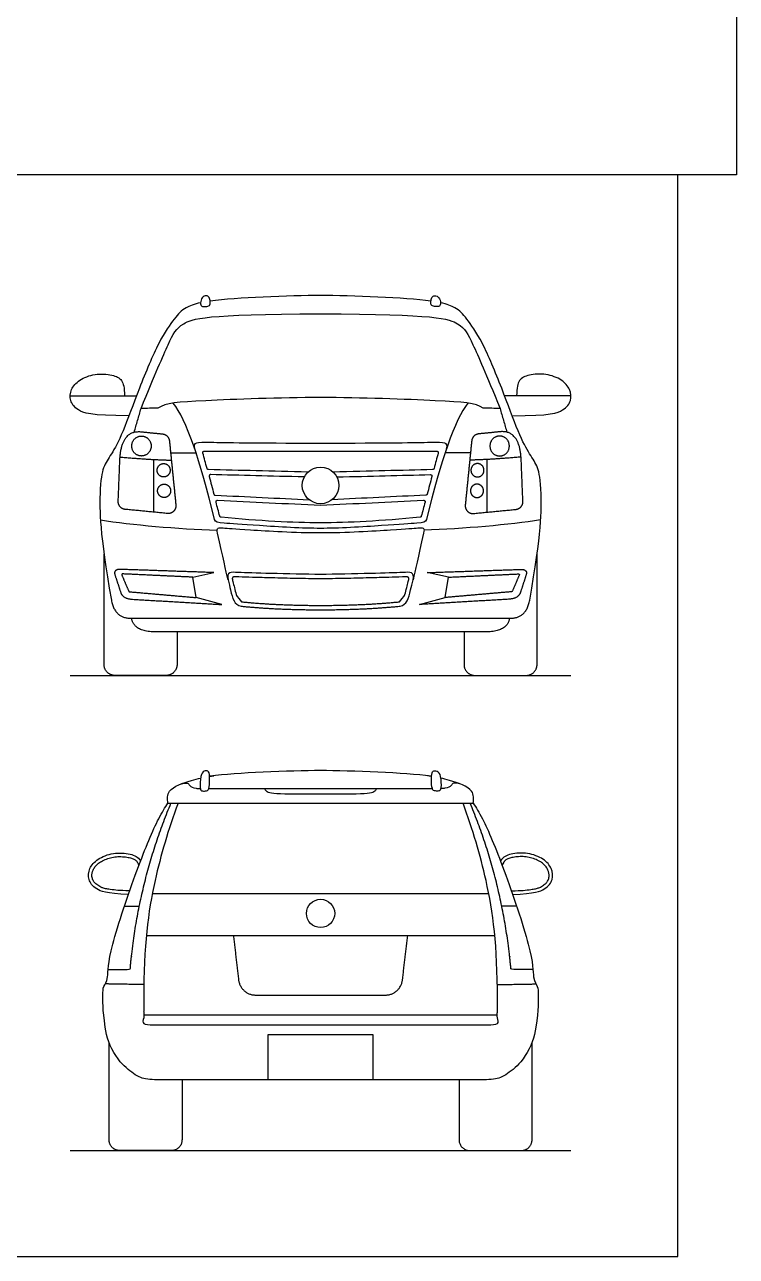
# Model space of a CAD drawing. Header units: millimetres. Extents: x 0.5 to 46.1, y 0.3 to 28.2.
# Drawn here: x 29.63 to 33.24, y 0.35 to 6.6 of the extents above; entities that cross this region are included whole.
import ezdxf

# ---------------------------------------------------------------- set-up
doc = ezdxf.new("R2010")
doc.units = ezdxf.units.MM
for name, color, linetype, true_color in [('AG-DIAGRAM', 7, 'Continuous', 0xfecc66), ('AG-TRANSPORT', 7, 'Continuous', 0x66ccff), ('X-VPRT', 6, 'Continuous', 0xff00ff)]:
    doc.layers.add(name, color=color, linetype=linetype, true_color=true_color)

msp = doc.modelspace()

# ---------------------------------------------------------------- linework, layer by layer
at = {"layer": 'AG-DIAGRAM'}
for p, q in [((29.8598, 3.2945), (32.3998, 3.2945)), ((29.8598, 0.8844), (32.3998, 0.8844))]:
    msp.add_line(p, q, dxfattribs=at)
at = {"layer": 'AG-TRANSPORT'}
for p, q in [((29.8598, 4.7124), (30.1959, 4.7124)), ((32.3998, 4.7124), (32.0636, 4.7124)), ((30.3691, 4.4238), (30.4978, 4.4238)), ((31.8904, 4.4238), (31.7618, 4.4238))]:
    msp.add_line(p, q, dxfattribs=at)
for points in [[(30.2839, 4.1225), (30.2839, 4.3898)], [(31.9757, 4.1225), (31.9757, 4.3898)], [(30.6282, 3.6539), (30.4983, 3.6892), (30.4815, 3.7927), (30.5888, 3.8159)], [(31.6314, 3.6539), (31.7613, 3.6892), (31.7781, 3.7927), (31.6708, 3.8159)], [(30.1652, 3.5844), (31.1298, 3.5844)], [(31.1298, 3.5844), (32.0944, 3.5844)], [(31.1298, 3.5146), (30.2951, 3.5146)], [(31.9645, 3.5146), (31.1298, 3.5146)], [(30.3551, 2.6466), (31.1298, 2.6466)], [(31.1298, 2.6466), (31.9044, 2.6466)], [(31.9832, 2.1873), (31.1298, 2.1873), (30.2764, 2.1873)], [(30.1349, 2.1239), (30.2105, 2.1239)], [(32.1247, 2.1239), (32.0491, 2.1239)], [(32.0137, 1.9739), (31.1298, 1.9739), (30.2459, 1.9739)], [(32.027, 1.5716), (31.1298, 1.5716), (30.2326, 1.5716)], [(31.3966, 1.2435), (31.3966, 1.472), (31.1298, 1.472), (30.863, 1.472), (30.863, 1.2435)]]:
    msp.add_lwpolyline(points, dxfattribs=at)
for centre, radius in [((31.1298, 4.258), 0.0927), ((31.1298, 2.0871), 0.0719)]:
    msp.add_circle(centre, radius, dxfattribs=at)
for points, degree in [([(30.5351, 5.1653), (30.5286, 5.166), (30.5208, 5.1702), (30.5205, 5.1985), (30.538, 5.2215), (30.5614, 5.2215), (30.5687, 5.2024), (30.5728, 5.1762), (30.56, 5.1657), (30.5416, 5.1645), (30.5351, 5.1653)], 3), ([(31.1298, 5.2215), (31.0541, 5.2215), (30.8314, 5.2152), (30.6394, 5.2024), (30.5699, 5.193)], 3), ([(31.6897, 5.193), (31.6202, 5.2024), (31.4282, 5.2152), (31.2055, 5.2215), (31.1298, 5.2215)], 3), ([(31.7245, 5.1653), (31.731, 5.166), (31.7388, 5.1702), (31.7391, 5.1985), (31.7215, 5.2215), (31.6982, 5.2215), (31.6909, 5.2024), (31.6868, 5.1762), (31.6996, 5.1657), (31.7179, 5.1645), (31.7245, 5.1653)], 3), ([(30.2194, 4.6486), (30.2909, 4.825), (30.3696, 5.0043), (30.4092, 5.0778), (30.5407, 5.1281), (31.1298, 5.1281)], 3), ([(31.1298, 5.1281), (31.7189, 5.1281), (31.8504, 5.0778), (31.89, 5.0043), (31.9686, 4.825), (32.0401, 4.6486)], 3), ([(30.1581, 4.6116), (29.961, 4.6116), (29.8907, 4.6404), (29.8557, 4.6875), (29.8614, 4.7458), (29.9015, 4.794), (29.9845, 4.8278), (30.0783, 4.8204), (30.1256, 4.7959), (30.135, 4.7547), (30.135, 4.7124)], 3), ([(32.1015, 4.6116), (32.2986, 4.6116), (32.3689, 4.6404), (32.4039, 4.6875), (32.3981, 4.7458), (32.3581, 4.794), (32.2751, 4.8278), (32.1813, 4.8204), (32.134, 4.7959), (32.1246, 4.7547), (32.1246, 4.7124)], 3), ([(31.1298, 4.7037), (30.9228, 4.7037), (30.4614, 4.6856), (30.3453, 4.6766), (30.3041, 4.65)], 3), ([(31.9555, 4.65), (31.9143, 4.6766), (31.7982, 4.6856), (31.3367, 4.7037), (31.1298, 4.7037)], 3), ([(30.3041, 4.65), (30.2759, 4.6495), (30.2477, 4.6491), (30.2194, 4.6486)], 3), ([(30.592, 4.0859), (30.5188, 4.3862), (30.4495, 4.5909), (30.3823, 4.6757)], 3), ([(31.8772, 4.6757), (31.81, 4.5909), (31.7407, 4.3862), (31.6676, 4.0859)], 3), ([(32.0401, 4.6486), (32.0119, 4.6491), (31.9837, 4.6495), (31.9555, 4.65)], 3), ([(30.1117, 4.3854), (30.1177, 4.5372), (30.216, 4.5306)], 2), ([(30.216, 4.5306), (30.2722, 4.525), (30.3285, 4.5193)], 2), ([(32.0436, 4.5306), (31.9874, 4.525), (31.9311, 4.5193)], 2), ([(32.1479, 4.3854), (32.1418, 4.5372), (32.0436, 4.5306)], 2), ([(30.3631, 4.4839), (30.3794, 4.3216), (30.3957, 4.1594)], 2), ([(31.1298, 4.4712), (30.7765, 4.4712), (30.518, 4.4768), (30.4795, 4.4768), (30.4908, 4.4445)], 3), ([(31.7687, 4.4445), (31.7801, 4.4768), (31.7416, 4.4768), (31.4831, 4.4712), (31.1298, 4.4712)], 3), ([(31.8965, 4.4839), (31.8802, 4.3216), (31.8639, 4.1594)], 2), ([(30.1034, 4.1777), (30.1075, 4.2816), (30.1117, 4.3854)], 2), ([(30.1126, 4.4017), (30.2841, 4.3878), (30.3729, 4.3865)], 2), ([(30.5539, 4.3443), (30.5469, 4.3703), (30.54, 4.3963), (30.533, 4.4223)], 3), ([(30.5404, 4.4322), (30.7369, 4.4322), (30.9333, 4.4322), (31.1298, 4.4322)], 3), ([(31.1298, 4.4322), (31.3263, 4.4322), (31.5227, 4.4322), (31.7192, 4.4322)], 3), ([(31.7265, 4.4223), (31.7196, 4.3963), (31.7126, 4.3703), (31.7057, 4.3443)], 3), ([(32.1469, 4.4017), (31.9754, 4.3878), (31.8867, 4.3865)], 2), ([(32.1562, 4.1777), (32.152, 4.2816), (32.1479, 4.3854)], 2), ([(31.0667, 4.326), (30.8803, 4.3302), (30.7198, 4.3344), (30.5611, 4.3385)], 3), ([(31.0477, 4.3012), (30.8747, 4.3052), (30.7233, 4.3091), (30.5724, 4.3131)], 3), ([(31.6985, 4.3385), (31.5397, 4.3344), (31.3793, 4.3302), (31.1929, 4.326)], 3), ([(31.2119, 4.3012), (31.3849, 4.3052), (31.5363, 4.3091), (31.6871, 4.3131)], 3), ([(30.5649, 4.3032), (30.5728, 4.2736), (30.5807, 4.2439), (30.5886, 4.2143)], 3), ([(31.6947, 4.3032), (31.6868, 4.2736), (31.6789, 4.2439), (31.6709, 4.2143)], 3), ([(30.5956, 4.2086), (30.7543, 4.201), (30.913, 4.1933), (31.0716, 4.1857)], 3), ([(31.6639, 4.2086), (31.5053, 4.201), (31.3466, 4.1933), (31.1879, 4.1857)], 3), ([(30.3537, 4.1158), (30.246, 4.1262), (30.1384, 4.1366)], 2), ([(30.6186, 4.1021), (30.6123, 4.1257), (30.606, 4.1493), (30.5997, 4.173)], 3), ([(30.6074, 4.1829), (30.7815, 4.1745), (30.9557, 4.1662), (31.1298, 4.1578)], 3), ([(31.1298, 4.1578), (31.3039, 4.1662), (31.478, 4.1745), (31.6522, 4.1829)], 3), ([(31.6599, 4.173), (31.6536, 4.1493), (31.6473, 4.1257), (31.6409, 4.1021)], 3), ([(31.9059, 4.1158), (32.0135, 4.1262), (32.1212, 4.1366)], 2), ([(30.0132, 4.0836), (30.1722, 4.0574), (30.4026, 4.0388), (30.6049, 4.0303)], 3), ([(31.1298, 4.0401), (31.0446, 4.0401), (30.7812, 4.0559), (30.62, 4.0684), (30.596, 4.0696), (30.592, 4.0859)], 3), ([(31.1298, 4.0686), (30.9889, 4.0686), (30.8207, 4.0779), (30.6253, 4.0964)], 3), ([(31.6343, 4.0964), (31.4389, 4.0779), (31.2707, 4.0686), (31.1298, 4.0686)], 3), ([(31.6676, 4.0859), (31.6636, 4.0696), (31.6395, 4.0684), (31.4784, 4.0559), (31.2149, 4.0401), (31.1298, 4.0401)], 3), ([(32.2463, 4.0836), (32.0874, 4.0574), (31.8569, 4.0388), (31.6547, 4.0303)], 3), ([(30.0315, 3.3498), (30.0315, 3.6303), (30.0315, 3.9109)], 2), ([(32.2281, 3.3498), (32.2281, 3.6303), (32.2281, 3.9109)], 2), ([(30.1135, 3.8323), (30.078, 3.8314), (30.0868, 3.8046)], 2), ([(30.5888, 3.8159), (30.3512, 3.8241), (30.1135, 3.8323)], 2), ([(31.6708, 3.8159), (31.9084, 3.8241), (32.1461, 3.8323)], 2), ([(32.1461, 3.8323), (32.1816, 3.8314), (32.1728, 3.8046)], 2), ([(30.0868, 3.8046), (30.1014, 3.7598), (30.116, 3.7151)], 2), ([(30.1216, 3.8034), (30.1394, 3.7623), (30.1571, 3.7212)], 2), ([(30.4815, 3.7927), (30.3035, 3.8009), (30.1255, 3.8092)], 2), ([(30.6952, 3.7951), (30.6794, 3.7942), (30.6827, 3.7807)], 2), ([(31.5769, 3.7807), (31.5801, 3.7942), (31.5644, 3.7951)], 2), ([(31.7781, 3.7927), (31.9561, 3.8009), (32.1341, 3.8092)], 2), ([(32.138, 3.8034), (32.1202, 3.7623), (32.1025, 3.7212)], 2), ([(32.1728, 3.8046), (32.1582, 3.7598), (32.1436, 3.7151)], 2), ([(30.116, 3.7151), (30.1263, 3.6837), (30.1764, 3.6806)], 2), ([(30.1604, 3.7188), (30.3293, 3.704), (30.4983, 3.6892)], 2), ([(32.0992, 3.7188), (31.9302, 3.704), (31.7613, 3.6892)], 2), ([(32.1436, 3.7151), (32.1333, 3.6837), (32.0832, 3.6806)], 2), ([(30.0688, 3.6762), (30.0847, 3.5863), (30.1652, 3.5844)], 2), ([(30.1764, 3.6806), (30.4023, 3.6673), (30.6282, 3.6539)], 2), ([(30.7263, 3.6456), (30.9112, 3.6273), (31.1298, 3.6273)], 2), ([(30.7296, 3.6676), (30.913, 3.6495), (31.1298, 3.6495)], 2), ([(31.1298, 3.6495), (31.3466, 3.6495), (31.5299, 3.6676)], 2), ([(31.1298, 3.6273), (31.3484, 3.6273), (31.5332, 3.6456)], 2), ([(32.0832, 3.6806), (31.8573, 3.6673), (31.6314, 3.6539)], 2), ([(32.0944, 3.5844), (32.1749, 3.5863), (32.1908, 3.6762)], 2), ([(30.2951, 3.5146), (30.1812, 3.5157), (30.1713, 3.5844)], 2), ([(32.0883, 3.5844), (32.0783, 3.5157), (31.9645, 3.5146)], 2), ([(30.402, 3.5146), (30.402, 3.4322), (30.402, 3.3498)], 2), ([(31.8576, 3.5146), (31.8576, 3.4322), (31.8576, 3.3498)], 2), ([(30.3482, 3.2945), (30.2167, 3.2945), (30.0853, 3.2945)], 2), ([(31.9114, 3.2945), (32.0428, 3.2945), (32.1743, 3.2945)], 2), ([(30.5306, 2.7086), (30.5244, 2.7096), (30.5168, 2.7141), (30.5196, 2.7897), (30.538, 2.812), (30.5614, 2.811), (30.568, 2.7916), (30.5669, 2.718), (30.5536, 2.708), (30.5367, 2.7075), (30.5306, 2.7086)], 3), ([(31.729, 2.7086), (31.7351, 2.7096), (31.7428, 2.7141), (31.7399, 2.7897), (31.7215, 2.812), (31.6982, 2.811), (31.6916, 2.7916), (31.6927, 2.718), (31.7059, 2.708), (31.7229, 2.7075), (31.729, 2.7086)], 3), ([(30.5667, 2.7828), (30.5736, 2.7838), (30.5805, 2.7846), (30.5876, 2.7852)], 3), ([(31.1298, 2.8114), (31.0541, 2.8114), (30.8314, 2.8051), (30.6394, 2.7923), (30.5699, 2.7829)], 3), ([(31.6897, 2.7829), (31.6202, 2.7923), (31.4282, 2.8051), (31.2055, 2.8114), (31.1298, 2.8114)], 3), ([(31.6929, 2.7828), (31.686, 2.7838), (31.6791, 2.7846), (31.6719, 2.7852)], 3), ([(31.1298, 2.7194), (30.7823, 2.7194), (30.6315, 2.7194), (30.5627, 2.7199)], 3), ([(31.1298, 2.6918), (30.8652, 2.6918), (30.8587, 2.6918), (30.847, 2.7194)], 3), ([(31.6969, 2.7199), (31.628, 2.7194), (31.4773, 2.7194), (31.1298, 2.7194)], 3), ([(31.4125, 2.7194), (31.4009, 2.6918), (31.3944, 2.6918), (31.1298, 2.6918)], 3), ([(30.6878, 1.9739), (30.7008, 1.8625), (30.7138, 1.751)], 2), ([(31.5457, 1.751), (31.5587, 1.8625), (31.5718, 1.9739)], 2), ([(30.2332, 1.7268), (30.1149, 1.7273), (30.0376, 1.7296)], 2), ([(32.0264, 1.7268), (32.1447, 1.7273), (32.222, 1.7296)], 2), ([(30.7994, 1.673), (30.9646, 1.673), (31.1298, 1.673)], 2), ([(31.1298, 1.673), (31.295, 1.673), (31.4602, 1.673)], 2)]:
    msp.add_open_spline(points, degree=degree, dxfattribs=at)
for points, degree, knots in [([(30.5212, 5.1846), (30.4876, 5.1775), (30.4336, 5.1569), (30.3934, 5.1112), (30.3133, 5.0013), (30.2073, 4.7493), (30.1231, 4.5112), (30.0668, 4.4121), (30.0254, 4.3534), (30.0084, 4.258), (30.0084, 4.0169), (30.0688, 3.6762)], 3, [-9.893613, -9.893613, -9.893613, -9.893613, -9.410691, -8.711648, -8.012604, -7.313561, -6.614517, -5.915474, -5.216431, -4.517387, -3.818344, -3.818344, -3.818344, -3.818344]), ([(32.1908, 3.6762), (32.2512, 4.0169), (32.2512, 4.258), (32.2342, 4.3534), (32.1928, 4.4121), (32.1364, 4.5112), (32.0522, 4.7493), (31.9463, 5.0013), (31.8662, 5.1112), (31.826, 5.1569), (31.7719, 5.1775), (31.7383, 5.1846)], 3, [3.818344, 3.818344, 3.818344, 3.818344, 4.517387, 5.216431, 5.915474, 6.614517, 7.313561, 8.012604, 8.711648, 9.410691, 9.893613, 9.893613, 9.893613, 9.893613]), ([(30.1842, 4.528), (30.1902, 4.5479), (30.2019, 4.5876), (30.2136, 4.6282), (30.2194, 4.6486)], 3, [0, 0, 0, 0, 0.4518442, 0.9087829, 0.9087829, 0.9087829, 0.9087829]), ([(32.0401, 4.6486), (32.046, 4.6282), (32.0577, 4.5876), (32.0694, 4.5479), (32.0753, 4.528)], 3, [6.9088997, 6.9088997, 6.9088997, 6.9088997, 7.3658384, 7.8176826, 7.8176826, 7.8176826, 7.8176826]), ([(30.6607, 3.78), (30.6501, 3.8254), (30.6346, 3.8932), (30.6072, 4.0158), (30.5989, 4.0446), (30.6281, 4.0435), (30.7199, 4.0361), (31.0004, 4.0186), (31.1298, 4.0186)], 3, [-2.358607, -2.358607, -2.358607, -2.358607, -1.896675, -1.896675, -1.896675, -1.26445, -0.632225, 0, 0, 0, 0]), ([(31.1298, 4.0186), (31.2592, 4.0186), (31.5397, 4.0361), (31.6315, 4.0435), (31.6607, 4.0446), (31.6524, 4.0158), (31.625, 3.8932), (31.6095, 3.8254), (31.5988, 3.78)], 3, [0, 0, 0, 0, 0.632225, 1.26445, 1.896675, 1.896675, 1.896675, 2.358607, 2.358607, 2.358607, 2.358607]), ([(31.1298, 3.8068), (31.0574, 3.8068), (30.8547, 3.8118), (30.6979, 3.8164), (30.6513, 3.8204), (30.6607, 3.78)], 3, [3.996711, 3.996711, 3.996711, 3.996711, 4.580462, 5.164212, 5.747963, 5.747963, 5.747963, 5.747963]), ([(31.5988, 3.78), (31.6082, 3.8204), (31.5617, 3.8164), (31.4049, 3.8118), (31.2022, 3.8068), (31.1298, 3.8068)], 3, [2.24546, 2.24546, 2.24546, 2.24546, 2.82921, 3.412961, 3.996711, 3.996711, 3.996711, 3.996711]), ([(30.6607, 3.78), (30.6656, 3.7593), (30.6816, 3.692), (30.6916, 3.653), (30.7263, 3.6456)], 3, [-2.2454601, -2.2454601, -2.2454601, -2.2454601, -2.0356095, -1.363827, -1.363827, -1.363827, -1.363827]), ([(30.6825, 3.7815), (30.6833, 3.7778), (30.6869, 3.7639), (30.6929, 3.738), (30.6995, 3.711), (30.7047, 3.6945), (30.7296, 3.6676)], 3, [-1.6363338, -1.6363338, -1.6363338, -1.6363338, -1.5860659, -1.4445609, -1.2798175, -1.2132164, -1.2132164, -1.2132164, -1.2132164]), ([(31.1298, 3.7846), (31.0891, 3.7846), (31.0065, 3.7859), (30.8911, 3.7887), (30.7934, 3.7914), (30.732, 3.7934), (30.7033, 3.7948), (30.6952, 3.7951)], 3, [1.565324, 1.565324, 1.565324, 1.565324, 1.978939, 2.406573, 2.73966, 2.974406, 3.03188, 3.03188, 3.03188, 3.03188]), ([(31.5644, 3.7951), (31.5563, 3.7948), (31.5276, 3.7934), (31.4662, 3.7914), (31.3684, 3.7887), (31.2531, 3.7859), (31.1704, 3.7846), (31.1298, 3.7846)], 3, [0.098767, 0.098767, 0.098767, 0.098767, 0.156241, 0.390988, 0.724074, 1.151708, 1.565324, 1.565324, 1.565324, 1.565324]), ([(31.5299, 3.6676), (31.5548, 3.6945), (31.5601, 3.711), (31.5667, 3.738), (31.5727, 3.7639), (31.5762, 3.7778), (31.577, 3.7815)], 3, [1.2132164, 1.2132164, 1.2132164, 1.2132164, 1.2798175, 1.4445609, 1.5860659, 1.6363338, 1.6363338, 1.6363338, 1.6363338]), ([(31.5332, 3.6456), (31.568, 3.653), (31.5779, 3.692), (31.594, 3.7593), (31.5988, 3.78)], 3, [1.363827, 1.363827, 1.363827, 1.363827, 2.0356095, 2.2454601, 2.2454601, 2.2454601, 2.2454601]), ([(30.3551, 2.6466), (30.3534, 2.667), (30.3473, 2.7217), (30.452, 2.7555), (30.5064, 2.7704), (30.521, 2.7739)], 3, [0, 0, 0, 0, 0.44866, 1.093335, 1.339531, 1.339531, 1.339531, 1.339531]), ([(30.4189, 2.743), (30.4555, 2.7557), (30.4645, 2.7332), (30.4834, 2.723), (30.5082, 2.7208), (30.5199, 2.7205)], 3, [0, 0, 0, 0, 0.821874, 1.643747, 1.832027, 1.832027, 1.832027, 1.832027]), ([(31.9044, 2.6466), (31.9062, 2.667), (31.9123, 2.7217), (31.8076, 2.7555), (31.7532, 2.7704), (31.7386, 2.7739)], 3, [19.114049, 19.114049, 19.114049, 19.114049, 19.56271, 20.207384, 20.453581, 20.453581, 20.453581, 20.453581]), ([(31.8407, 2.743), (31.8041, 2.7557), (31.7951, 2.7332), (31.7762, 2.723), (31.7514, 2.7208), (31.7396, 2.7205)], 3, [0, 0, 0, 0, 0.821874, 1.643747, 1.832027, 1.832027, 1.832027, 1.832027]), ([(31.1298, 1.2435), (30.8516, 1.2435), (30.5733, 1.2435), (30.3002, 1.2435), (30.2832, 1.2436), (30.2675, 1.2443), (30.2531, 1.2457), (30.223, 1.2501), (30.1918, 1.2652), (30.1033, 1.3319), (30.0564, 1.4236), (30.0442, 1.4736), (30.0254, 1.5775), (30.0258, 1.689), (30.0254, 1.7141), (30.0547, 1.7502), (30.0483, 1.8749), (30.2073, 2.3392), (30.297, 2.5525), (30.3412, 2.6257), (30.3551, 2.6466)], 3, [4.683142, 4.683142, 4.683142, 4.683142, 7.498683, 7.498683, 7.498683, 7.603533, 7.603533, 7.603533, 8.082636, 8.654154, 9.366283, 9.366283, 9.366283, 10.015608, 10.714651, 11.413694, 12.112738, 12.811781, 13.510824, 13.887924, 13.887924, 13.887924, 13.887924]), ([(30.0523, 1.8034), (30.132, 1.8034), (30.1638, 1.8034), (30.2033, 2.244), (30.3708, 2.6466)], 2, [0.105471, 0.105471, 0.105471, 0.175491, 0.175491, 1.97342, 1.97342, 1.97342]), ([(30.407, 2.6466), (30.3573, 2.5109), (30.272, 2.2266), (30.2326, 1.9262), (30.2326, 1.6538)], 3, [-3.33051, -3.33051, -3.33051, -3.33051, -1.845987, 0, 0, 0, 0]), ([(31.9044, 2.6466), (31.9184, 2.6257), (31.9626, 2.5525), (32.0522, 2.3392), (32.2112, 1.8749), (32.2049, 1.7502), (32.2342, 1.7141), (32.2338, 1.689), (32.2341, 1.5775), (32.2154, 1.4736), (32.2032, 1.4236), (32.1563, 1.3319), (32.0678, 1.2652), (32.0365, 1.2501), (32.0065, 1.2457), (31.9921, 1.2443), (31.9763, 1.2436), (31.9594, 1.2435), (31.6862, 1.2435), (31.408, 1.2435), (31.1298, 1.2435)], 3, [-4.521641, -4.521641, -4.521641, -4.521641, -4.144541, -3.445498, -2.746454, -2.047411, -1.348367, -0.649324, 0, 0, 0, 0.71213, 1.283647, 1.762751, 1.762751, 1.762751, 1.8676, 1.8676, 1.8676, 4.683142, 4.683142, 4.683142, 4.683142]), ([(32.027, 1.6538), (32.027, 1.9262), (31.9876, 2.2266), (31.9023, 2.5109), (31.8526, 2.6466)], 3, [8.078806, 8.078806, 8.078806, 8.078806, 9.924793, 11.409316, 11.409316, 11.409316, 11.409316]), ([(32.2073, 1.8034), (32.1276, 1.8034), (32.0958, 1.8034), (32.0563, 2.244), (31.8888, 2.6466)], 2, [0.105471, 0.105471, 0.105471, 0.175491, 0.175491, 1.97342, 1.97342, 1.97342]), ([(30.1555, 2.1833), (30.0411, 2.1873), (29.9814, 2.2136), (29.9486, 2.2578), (29.9544, 2.316), (29.9944, 2.3642), (30.0774, 2.398), (30.1712, 2.3906), (30.2028, 2.3743), (30.217, 2.3533)], 3, [0.061264, 0.061264, 0.061264, 0.061264, 0.32921, 0.659711, 0.990211, 1.320711, 1.651212, 1.981712, 2.312212, 2.312212, 2.312212, 2.312212]), ([(30.1617, 2.2013), (30.1334, 2.2021), (30.1044, 2.2036), (30.0677, 2.2073), (30.0435, 2.2115), (30.0276, 2.2156), (30.0157, 2.2198), (30.0011, 2.2284), (29.987, 2.239), (29.9742, 2.2554), (29.9681, 2.2788), (29.9729, 2.3031), (29.9849, 2.3238), (29.9993, 2.3389), (30.019, 2.3525), (30.0436, 2.364), (30.0719, 2.3725), (30.1021, 2.376), (30.1317, 2.375), (30.1578, 2.3712), (30.1783, 2.3653), (30.191, 2.3582), (30.1972, 2.3517), (30.2006, 2.347), (30.2022, 2.3438), (30.2081, 2.3296)], 3, [0.026269, 0.026269, 0.026269, 0.026269, 0.186814, 0.320602, 0.399146, 0.434647, 0.486653, 0.525758, 0.605078, 0.662416, 0.729469, 0.838684, 0.898535, 0.965677, 1.045335, 1.138145, 1.238586, 1.342207, 1.445147, 1.537452, 1.608707, 1.660039, 1.682239, 1.697204, 1.717649, 1.717649, 1.717649, 1.717649]), ([(32.1041, 2.1833), (32.2185, 2.1873), (32.2782, 2.2136), (32.311, 2.2578), (32.3052, 2.316), (32.2652, 2.3642), (32.1822, 2.398), (32.0883, 2.3906), (32.0568, 2.3743), (32.0425, 2.3533)], 3, [0.061264, 0.061264, 0.061264, 0.061264, 0.32921, 0.659711, 0.990211, 1.320711, 1.651212, 1.981712, 2.312212, 2.312212, 2.312212, 2.312212]), ([(32.0979, 2.2013), (32.1262, 2.2021), (32.1552, 2.2036), (32.1919, 2.2073), (32.2161, 2.2115), (32.232, 2.2156), (32.2439, 2.2198), (32.2585, 2.2284), (32.2726, 2.239), (32.2853, 2.2554), (32.2915, 2.2788), (32.2867, 2.3031), (32.2747, 2.3238), (32.2603, 2.3389), (32.2406, 2.3525), (32.216, 2.364), (32.1877, 2.3725), (32.1575, 2.376), (32.1279, 2.375), (32.1018, 2.3712), (32.0812, 2.3653), (32.0686, 2.3582), (32.0624, 2.3517), (32.059, 2.347), (32.0574, 2.3438), (32.0515, 2.3296)], 3, [0.026269, 0.026269, 0.026269, 0.026269, 0.186814, 0.320602, 0.399146, 0.434647, 0.486653, 0.525758, 0.605078, 0.662416, 0.729469, 0.838684, 0.898535, 0.965677, 1.045335, 1.138145, 1.238586, 1.342207, 1.445147, 1.537452, 1.608707, 1.660039, 1.682239, 1.697204, 1.717649, 1.717649, 1.717649, 1.717649]), ([(30.2326, 1.6538), (30.2326, 1.5877), (30.2326, 1.5216), (30.6812, 1.5216), (31.1298, 1.5216)], 2, [0, 0, 0, 1.012971, 1.012971, 4.039403, 4.039403, 4.039403]), ([(31.1298, 1.5216), (31.5784, 1.5216), (32.027, 1.5216), (32.027, 1.5877), (32.027, 1.6538)], 2, [4.039403, 4.039403, 4.039403, 7.065835, 7.065835, 8.078806, 8.078806, 8.078806])]:
    msp.add_open_spline(points, degree=degree, knots=knots, dxfattribs=at)
for points, weights, knots in [([(30.2706, 4.458), (30.2706, 4.5087), (30.2213, 4.5087), (30.172, 4.5087), (30.172, 4.458), (30.172, 4.4073), (30.2213, 4.4073), (30.2706, 4.4073), (30.2706, 4.458)], [1, 0.707106781187, 1, 0.707106781187, 1, 0.707106781187, 1, 0.707106781187, 1], [0, 0, 0, 0.1750128, 0.1750128, 0.3500256, 0.3500256, 0.5250384, 0.5250384, 0.7000512, 0.7000512, 0.7000512]), ([(31.989, 4.458), (31.989, 4.5087), (32.0383, 4.5087), (32.0876, 4.5087), (32.0876, 4.458), (32.0876, 4.4073), (32.0383, 4.4073), (31.989, 4.4073), (31.989, 4.458)], [1, 0.707106781187, 1, 0.707106781187, 1, 0.707106781187, 1, 0.707106781187, 1], [0, 0, 0, 0.1750128, 0.1750128, 0.3500256, 0.3500256, 0.5250384, 0.5250384, 0.7000512, 0.7000512, 0.7000512]), ([(30.533, 4.4223), (30.532, 4.4261), (30.5343, 4.4292), (30.5366, 4.4322), (30.5404, 4.4322)], [1, 0.896158470078, 1, 0.896158470078, 1], [-2.05616063, -2.05616063, -2.05616063, -2.03250136, -2.03250136, -2.00884209, -2.00884209, -2.00884209]), ([(31.7192, 4.4322), (31.723, 4.4322), (31.7253, 4.4292), (31.7275, 4.4261), (31.7265, 4.4223)], [1, 0.896158470078, 1, 0.896158470078, 1], [1.96751742, 1.96751742, 1.96751742, 1.99117669, 1.99117669, 2.01483596, 2.01483596, 2.01483596]), ([(30.3669, 4.3351), (30.3669, 4.369), (30.3338, 4.369), (30.3008, 4.369), (30.3008, 4.3351), (30.3008, 4.3011), (30.3338, 4.3011), (30.3669, 4.3011), (30.3669, 4.3351)], [1, 0.707106781187, 1, 0.707106781187, 1, 0.707106781187, 1, 0.707106781187, 1], [0, 0, 0, 0.1750128, 0.1750128, 0.3500256, 0.3500256, 0.5250384, 0.5250384, 0.7000512, 0.7000512, 0.7000512]), ([(30.5724, 4.3131), (30.5686, 4.3132), (30.5662, 4.3101), (30.5639, 4.307), (30.5649, 4.3032)], [1, 0.893292202371, 1, 0.893292202371, 1], [0, 0, 0, 0.02398953, 0.02398953, 0.04797907, 0.04797907, 0.04797907]), ([(31.6871, 4.3131), (31.691, 4.3132), (31.6933, 4.3101), (31.6957, 4.307), (31.6947, 4.3032)], [1, 0.893292202371, 1, 0.893292202371, 1], [0, 0, 0, 0.02398953, 0.02398953, 0.04797907, 0.04797907, 0.04797907]), ([(31.8927, 4.3351), (31.8927, 4.369), (31.9257, 4.369), (31.9588, 4.369), (31.9588, 4.3351), (31.9588, 4.3011), (31.9257, 4.3011), (31.8927, 4.3011), (31.8927, 4.3351)], [1, 0.707106781187, 1, 0.707106781187, 1, 0.707106781187, 1, 0.707106781187, 1], [0, 0, 0, 0.1750128, 0.1750128, 0.3500256, 0.3500256, 0.5250384, 0.5250384, 0.7000512, 0.7000512, 0.7000512]), ([(30.3692, 4.2308), (30.3692, 4.2647), (30.3362, 4.2647), (30.3031, 4.2647), (30.3031, 4.2308), (30.3031, 4.1968), (30.3362, 4.1968), (30.3692, 4.1968), (30.3692, 4.2308)], [1, 0.707106781187, 1, 0.707106781187, 1, 0.707106781187, 1, 0.707106781187, 1], [0, 0, 0, 0.1750128, 0.1750128, 0.3500256, 0.3500256, 0.5250384, 0.5250384, 0.7000512, 0.7000512, 0.7000512]), ([(31.8904, 4.2308), (31.8904, 4.2647), (31.9234, 4.2647), (31.9564, 4.2647), (31.9564, 4.2308), (31.9564, 4.1968), (31.9234, 4.1968), (31.8904, 4.1968), (31.8904, 4.2308)], [1, 0.707106781187, 1, 0.707106781187, 1, 0.707106781187, 1, 0.707106781187, 1], [0, 0, 0, 0.1750128, 0.1750128, 0.3500256, 0.3500256, 0.5250384, 0.5250384, 0.7000512, 0.7000512, 0.7000512]), ([(30.3957, 4.1594), (30.3976, 4.1407), (30.3848, 4.1274), (30.3719, 4.114), (30.3537, 4.1158)], [1, 0.903958860438, 1, 0.903958860438, 1], [4.2891391, 4.2891391, 4.2891391, 4.4041981, 4.4041981, 4.519257, 4.519257, 4.519257]), ([(30.5997, 4.173), (30.5987, 4.1768), (30.6011, 4.1799), (30.6035, 4.1831), (30.6074, 4.1829)], [1, 0.890927947986, 1, 0.890927947986, 1], [-0.03738885, -0.03738885, -0.03738885, -0.01313004, -0.01313004, 0.01112878, 0.01112878, 0.01112878]), ([(31.6522, 4.1829), (31.656, 4.1831), (31.6585, 4.1799), (31.6609, 4.1768), (31.6599, 4.173)], [1, 0.890927947986, 1, 0.890927947986, 1], [2.64115879, 2.64115879, 2.64115879, 2.66541761, 2.66541761, 2.68967642, 2.68967642, 2.68967642]), ([(31.8639, 4.1594), (31.862, 4.1407), (31.8748, 4.1274), (31.8877, 4.114), (31.9059, 4.1158)], [1, 0.903958860438, 1, 0.903958860438, 1], [4.2891391, 4.2891391, 4.2891391, 4.4041981, 4.4041981, 4.519257, 4.519257, 4.519257]), ([(30.1255, 3.8092), (30.1232, 3.8093), (30.122, 3.8074), (30.1207, 3.8055), (30.1216, 3.8034)], [1, 0.873538957517, 1, 0.873538957517, 1], [0, 0, 0, 0.01369652, 0.01369652, 0.02739305, 0.02739305, 0.02739305]), ([(32.1341, 3.8092), (32.1363, 3.8093), (32.1376, 3.8074), (32.1389, 3.8055), (32.138, 3.8034)], [1, 0.873538957517, 1, 0.873538957517, 1], [0, 0, 0, 0.01369652, 0.01369652, 0.02739305, 0.02739305, 0.02739305]), ([(30.4273, 1.2435), (30.4273, 1.0221), (30.4273, 0.9397), (30.4273, 0.8844), (30.3735, 0.8844), (30.2421, 0.8844), (30.1106, 0.8844), (30.0568, 0.8844), (30.0568, 0.9397), (30.0568, 1.1372), (30.0568, 1.4334)], [1, 1, 1, 0.707106781187, 1, 1, 1, 0.707106781187, 1, 1, 1], [4.944781, 4.944781, 4.944781, 5.485499, 5.485499, 5.770429, 5.770429, 6.657455, 6.657455, 6.942386, 6.942386, 8.238068, 8.238068, 8.238068]), ([(31.8323, 1.2435), (31.8323, 1.0221), (31.8323, 0.9397), (31.8323, 0.8844), (31.886, 0.8844), (32.0175, 0.8844), (32.149, 0.8844), (32.2028, 0.8844), (32.2028, 0.9397), (32.2028, 1.1372), (32.2028, 1.4334)], [1, 1, 1, 0.707106781187, 1, 1, 1, 0.707106781187, 1, 1, 1], [4.944781, 4.944781, 4.944781, 5.485499, 5.485499, 5.770429, 5.770429, 6.657455, 6.657455, 6.942386, 6.942386, 8.238068, 8.238068, 8.238068])]:
    msp.add_rational_spline(points, weights, degree=2, knots=knots, dxfattribs=at)
for points, weights in [([(30.3285, 4.5193), (30.3599, 4.5161), (30.3631, 4.4839)], [1, 0.774294998217, 1]), ([(31.9311, 4.5193), (31.8997, 4.5161), (31.8965, 4.4839)], [1, 0.774294998217, 1]), ([(30.5611, 4.3385), (30.5554, 4.3387), (30.5539, 4.3443)], [1, 0.80302331506, 1]), ([(31.7057, 4.3443), (31.7042, 4.3387), (31.6985, 4.3385)], [1, 0.80302331506, 1]), ([(30.5886, 4.2143), (30.5901, 4.2088), (30.5956, 4.2086)], [1, 0.80922037789, 1]), ([(31.6709, 4.2143), (31.6695, 4.2088), (31.6639, 4.2086)], [1, 0.80922037789, 1]), ([(30.1384, 4.1366), (30.1019, 4.1401), (30.1034, 4.1777)], [1, 0.725494987404, 1]), ([(32.1212, 4.1366), (32.1577, 4.1401), (32.1562, 4.1777)], [1, 0.725494987404, 1]), ([(30.6253, 4.0964), (30.62, 4.0969), (30.6186, 4.1021)], [1, 0.822320902569, 1]), ([(31.6409, 4.1021), (31.6395, 4.0969), (31.6343, 4.0964)], [1, 0.822320902569, 1]), ([(30.1571, 3.7212), (30.1581, 3.719), (30.1604, 3.7188)], [1, 0.860698208299, 1]), ([(32.1025, 3.7212), (32.1015, 3.719), (32.0992, 3.7188)], [1, 0.860698208299, 1]), ([(30.0853, 3.2945), (30.0315, 3.2945), (30.0315, 3.3498)], [1, 0.707106781187, 1]), ([(30.402, 3.3498), (30.402, 3.2945), (30.3482, 3.2945)], [1, 0.707106781187, 1]), ([(31.8576, 3.3498), (31.8576, 3.2945), (31.9114, 3.2945)], [1, 0.707106781187, 1]), ([(32.1743, 3.2945), (32.2281, 3.2945), (32.2281, 3.3498)], [1, 0.707106781187, 1]), ([(30.7138, 1.751), (30.723, 1.673), (30.7994, 1.673)], [1, 0.748065467523, 1]), ([(31.4602, 1.673), (31.5366, 1.673), (31.5457, 1.751)], [1, 0.748065467523, 1])]:
    msp.add_rational_spline(points, weights, degree=2, dxfattribs=at)
at = {"layer": 'X-VPRT'}
for points in [[(23.7979, 11.9147), (33.2391, 11.9147), (33.2391, 5.8339), (23.7979, 5.8339)], [(23.7979, 5.8339), (23.7979, 0.3475), (32.9419, 0.3475), (32.9419, 5.8339)]]:
    msp.add_lwpolyline(points, close=True, dxfattribs=at)

doc.saveas('drawing.dxf')
